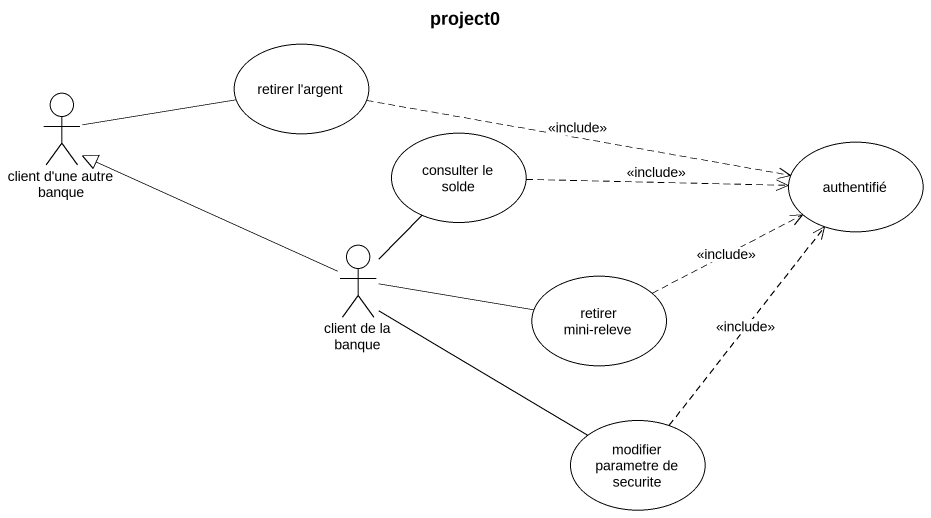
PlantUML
@startuml
title project0
usecase "retirer l'argent" as retirer_l_argent
actor "client d'une autre banque" as client_d_une_autre_banque
usecase "consulter le solde" as consulter_le_solde
usecase authentifié
actor "client de la banque" as client_de_la_banque
usecase "retirer mini-releve" as retirer_mini_releve
usecase "modifier parametre de securite" as modifier_parametre_de
retirer_l_argent .right.> authentifié : <<include>>
client_d_une_autre_banque -right- retirer_l_argent
consulter_le_solde .right.> authentifié : <<include>>
client_de_la_banque -left-|> client_d_une_autre_banque
client_de_la_banque -up- consulter_le_solde
client_de_la_banque -right- retirer_mini_releve
client_de_la_banque -right- modifier_parametre_de
retirer_mini_releve .right.> authentifié : <<include>>
modifier_parametre_de .up.> authentifié : <<include>>
@enduml
